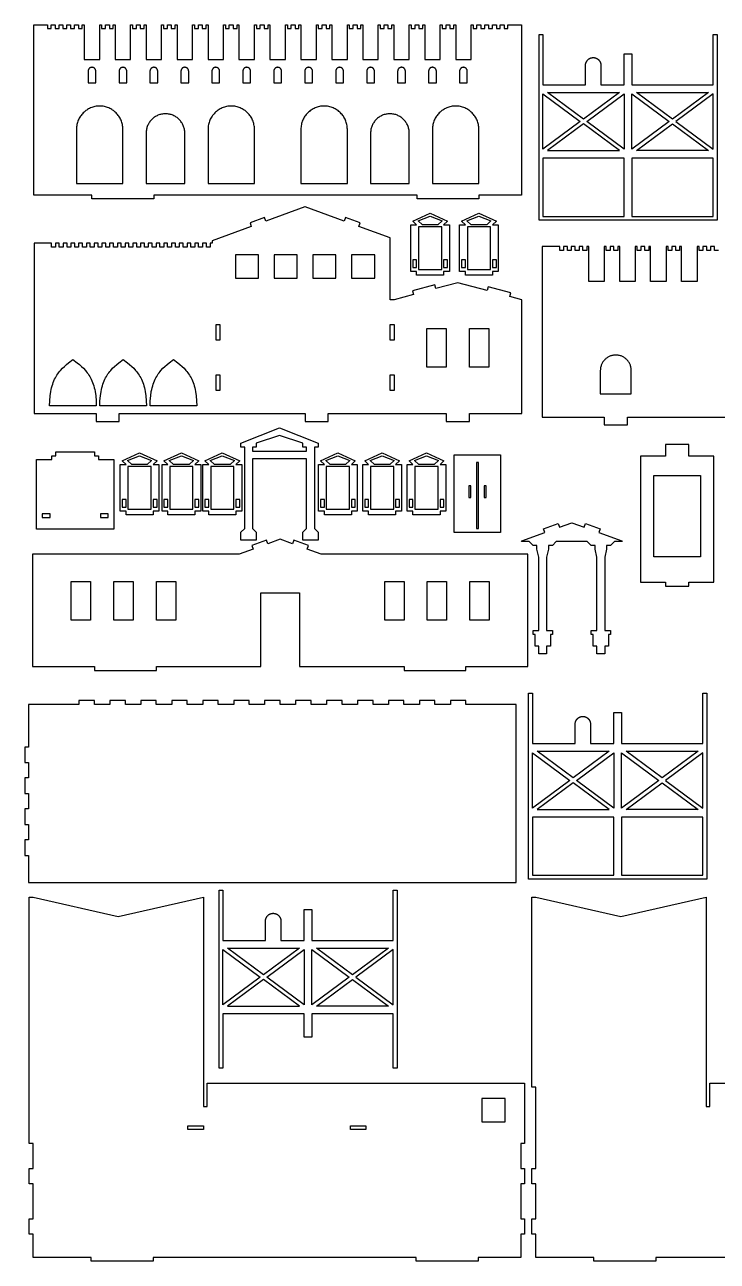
# Model space of a CAD drawing. Extents: x -831 to 1547, y -1426 to -385.
# Drawn here: x 337 to 874, y -1372 to -414 of the extents above; entities that cross this region are included whole.
import ezdxf

# ---------------------------------------------------------------- set-up
doc = ezdxf.new("R2010")
doc.units = 0
doc.layers.add('CUT', color=18, linetype='CONTINUOUS')

msp = doc.modelspace()

# ---------------------------------------------------------------- linework, layer by layer
at = {"layer": 'CUT'}
for points in [[(355.05, -414.45), (355.05, -417.45), (358.05, -417.45), (358.05, -414.45), (359.55, -414.45), (361.05, -414.45), (361.05, -417.45), (364.05, -417.45), (364.05, -414.45), (367.05, -414.45), (367.05, -417.45), (370.05, -417.45), (370.05, -414.45), (371.55, -414.45), (373.05, -414.45), (373.05, -417.45), (376.05, -417.45), (376.05, -414.45), (379.05, -414.45), (379.05, -417.45), (382.05, -417.45), (382.05, -414.45), (383.55, -414.45), (383.55, -441.45), (395.55, -441.45), (395.55, -414.45), (397.05, -414.45), (397.05, -417.45), (400.05, -417.45), (400.05, -414.45), (403.05, -414.45), (403.05, -417.45), (406.05, -417.45), (406.05, -414.45), (407.55, -414.45), (407.55, -441.45), (419.55, -441.45), (419.55, -414.45), (421.05, -414.45), (421.05, -417.45), (424.05, -417.45), (424.05, -414.45), (427.05, -414.45), (427.05, -417.45), (430.05, -417.45), (430.05, -414.45), (431.55, -414.45), (431.55, -441.45), (443.55, -441.45), (443.55, -414.45), (445.05, -414.45), (445.05, -417.45), (448.05, -417.45), (448.05, -414.45), (451.05, -414.45), (451.05, -417.45), (454.05, -417.45), (454.05, -414.45), (455.55, -414.45), (455.55, -441.45), (467.55, -441.45), (467.55, -414.45), (469.05, -414.45), (469.05, -417.45), (472.05, -417.45), (472.05, -414.45), (475.05, -414.45), (475.05, -417.45), (478.05, -417.45), (478.05, -414.45), (479.55, -414.45), (479.55, -441.45), (491.55, -441.45), (491.55, -414.45), (493.05, -414.45), (493.05, -417.45), (496.05, -417.45), (496.05, -414.45), (499.05, -414.45), (499.05, -417.45), (502.05, -417.45), (502.05, -414.45), (503.55, -414.45), (503.55, -441.45), (515.55, -441.45), (515.55, -414.45), (517.05, -414.45), (517.05, -417.45), (520.05, -417.45), (520.05, -414.45), (523.05, -414.45), (523.05, -417.45), (526.05, -417.45), (526.05, -414.45), (527.55, -414.45), (527.55, -441.45), (539.55, -441.45), (539.55, -414.45), (541.05, -414.45), (541.05, -417.45), (544.05, -417.45), (544.05, -414.45), (547.05, -414.45), (547.05, -417.45), (550.05, -417.45), (550.05, -414.45), (551.55, -414.45), (551.55, -441.45), (563.55, -441.45), (563.55, -414.45), (565.05, -414.45), (565.05, -417.45), (568.05, -417.45), (568.05, -414.45), (571.05, -414.45), (571.05, -417.45), (574.05, -417.45), (574.05, -414.45), (575.55, -414.45), (575.55, -441.45), (587.55, -441.45), (587.55, -414.45), (589.05, -414.45), (589.05, -417.45), (592.05, -417.45), (592.05, -414.45), (595.05, -414.45), (595.05, -417.45), (598.05, -417.45), (598.05, -414.45), (599.55, -414.45), (599.55, -441.45), (611.55, -441.45), (611.55, -414.45), (613.05, -414.45), (613.05, -417.45), (616.05, -417.45), (616.05, -414.45), (619.05, -414.45), (619.05, -417.45), (622.05, -417.45), (622.05, -414.45), (623.55, -414.45), (623.55, -441.45), (635.55, -441.45), (635.55, -414.45), (637.05, -414.45), (637.05, -417.45), (640.05, -417.45), (640.05, -414.45), (643.05, -414.45), (643.05, -417.45), (646.05, -417.45), (646.05, -414.45), (647.55, -414.45), (647.55, -441.45), (659.55, -441.45), (659.55, -414.45), (661.05, -414.45), (661.05, -417.45), (664.05, -417.45), (664.05, -414.45), (667.05, -414.45), (667.05, -417.45), (670.05, -417.45), (670.05, -414.45), (671.55, -414.45), (671.55, -441.45), (683.55, -441.45), (683.55, -414.45), (685.05, -414.45), (685.05, -417.45), (688.05, -417.45), (688.05, -414.45), (691.05, -414.45), (691.05, -417.45), (694.05, -417.45), (694.05, -414.45), (695.55, -414.45), (697.05, -414.45), (697.05, -417.45), (700.05, -417.45), (700.05, -414.45), (703.05, -414.45), (703.05, -417.45), (706.05, -417.45), (706.05, -414.45), (707.55, -414.45), (709.05, -414.45), (709.05, -417.45), (712.05, -417.45), (712.05, -414.45), (722.55, -414.45), (722.55, -546.45), (689.55, -546.45), (689.55, -549.45), (641.55, -549.45), (641.55, -546.45), (437.55, -546.45), (437.55, -549.45), (389.55, -549.45), (389.55, -546.45), (344.55, -546.45), (344.55, -441.45), (344.55, -414.45)], [(871.17, -460.94), (871.17, -421.94), (874.17, -421.94), (874.17, -562.94), (874.17, -565.94), (736.17, -565.94), (736.17, -562.94), (736.17, -421.94), (739.17, -421.94), (739.17, -460.94), (772.17, -460.94), (772.17, -445.94), (772.18, -445.63), (772.2, -445.33), (772.24, -445.03), (772.29, -444.73), (772.36, -444.44), (772.44, -444.15), (772.54, -443.88), (772.64, -443.6), (772.76, -443.34), (772.9, -443.08), (773.04, -442.83), (773.2, -442.58), (773.36, -442.35), (773.54, -442.12), (773.73, -441.91), (773.93, -441.7), (774.14, -441.5), (774.36, -441.31), (774.58, -441.13), (774.82, -440.96), (775.06, -440.81), (775.31, -440.66), (775.57, -440.53), (775.84, -440.41), (776.11, -440.3), (776.39, -440.21), (776.67, -440.13), (776.96, -440.06), (777.26, -440.01), (777.56, -439.97), (777.86, -439.95), (778.17, -439.94), (778.48, -439.95), (778.78, -439.97), (779.08, -440.01), (779.38, -440.06), (779.67, -440.13), (779.95, -440.21), (780.23, -440.3), (780.51, -440.41), (780.77, -440.53), (781.03, -440.66), (781.28, -440.81), (781.53, -440.96), (781.76, -441.13), (781.99, -441.31), (782.2, -441.5), (782.41, -441.7), (782.61, -441.91), (782.8, -442.12), (782.98, -442.35), (783.15, -442.58), (783.3, -442.83), (783.45, -443.08), (783.58, -443.34), (783.7, -443.6), (783.81, -443.88), (783.9, -444.15), (783.98, -444.44), (784.05, -444.73), (784.1, -445.03), (784.14, -445.33), (784.16, -445.63), (784.17, -445.94), (784.17, -460.94), (802.17, -460.94), (802.17, -436.94), (808.17, -436.94), (808.17, -460.94)], [(392.55, -450.45), (392.55, -450.3), (392.53, -450.15), (392.51, -450), (392.49, -449.85), (392.45, -449.71), (392.41, -449.56), (392.37, -449.42), (392.31, -449.29), (392.25, -449.15), (392.19, -449.03), (392.11, -448.9), (392.04, -448.78), (391.95, -448.66), (391.86, -448.55), (391.77, -448.44), (391.67, -448.33), (391.57, -448.23), (391.46, -448.14), (391.34, -448.05), (391.23, -447.97), (391.1, -447.89), (390.98, -447.82), (390.85, -447.75), (390.72, -447.69), (390.58, -447.64), (390.44, -447.59), (390.3, -447.55), (390.15, -447.52), (390.01, -447.49), (389.86, -447.47), (389.7, -447.46), (389.55, -447.45), (389.39, -447.46), (389.24, -447.47), (389.09, -447.49), (388.95, -447.52), (388.8, -447.55), (388.66, -447.59), (388.52, -447.64), (388.38, -447.69), (388.25, -447.75), (388.12, -447.82), (387.99, -447.89), (387.87, -447.97), (387.76, -448.05), (387.64, -448.14), (387.53, -448.23), (387.43, -448.33), (387.33, -448.44), (387.23, -448.55), (387.15, -448.66), (387.06, -448.78), (386.98, -448.9), (386.91, -449.03), (386.85, -449.15), (386.79, -449.29), (386.73, -449.42), (386.68, -449.56), (386.64, -449.71), (386.61, -449.85), (386.58, -450), (386.56, -450.15), (386.55, -450.3), (386.55, -450.45), (386.55, -459.45), (392.55, -459.45)], [(416.55, -450.45), (416.55, -450.3), (416.53, -450.15), (416.51, -450), (416.49, -449.85), (416.45, -449.71), (416.41, -449.56), (416.37, -449.42), (416.31, -449.29), (416.25, -449.15), (416.19, -449.03), (416.11, -448.9), (416.04, -448.78), (415.95, -448.66), (415.86, -448.55), (415.77, -448.44), (415.67, -448.33), (415.57, -448.23), (415.46, -448.14), (415.34, -448.05), (415.23, -447.97), (415.1, -447.89), (414.98, -447.82), (414.85, -447.75), (414.72, -447.69), (414.58, -447.64), (414.44, -447.59), (414.3, -447.55), (414.15, -447.52), (414.01, -447.49), (413.86, -447.47), (413.7, -447.46), (413.55, -447.45), (413.39, -447.46), (413.24, -447.47), (413.09, -447.49), (412.95, -447.52), (412.8, -447.55), (412.66, -447.59), (412.52, -447.64), (412.38, -447.69), (412.25, -447.75), (412.12, -447.82), (411.99, -447.89), (411.87, -447.97), (411.76, -448.05), (411.64, -448.14), (411.53, -448.23), (411.43, -448.33), (411.33, -448.44), (411.23, -448.55), (411.15, -448.66), (411.06, -448.78), (410.98, -448.9), (410.91, -449.03), (410.85, -449.15), (410.79, -449.29), (410.73, -449.42), (410.68, -449.56), (410.64, -449.71), (410.61, -449.85), (410.58, -450), (410.56, -450.15), (410.55, -450.3), (410.55, -450.45), (410.55, -459.45), (416.55, -459.45)], [(440.55, -450.45), (440.55, -450.3), (440.53, -450.15), (440.51, -450), (440.49, -449.85), (440.45, -449.71), (440.41, -449.56), (440.37, -449.42), (440.31, -449.29), (440.25, -449.15), (440.19, -449.03), (440.11, -448.9), (440.04, -448.78), (439.95, -448.66), (439.86, -448.55), (439.77, -448.44), (439.67, -448.33), (439.57, -448.23), (439.46, -448.14), (439.34, -448.05), (439.23, -447.97), (439.1, -447.89), (438.98, -447.82), (438.85, -447.75), (438.72, -447.69), (438.58, -447.64), (438.44, -447.59), (438.3, -447.55), (438.15, -447.52), (438.01, -447.49), (437.86, -447.47), (437.7, -447.46), (437.55, -447.45), (437.39, -447.46), (437.24, -447.47), (437.09, -447.49), (436.95, -447.52), (436.8, -447.55), (436.66, -447.59), (436.52, -447.64), (436.38, -447.69), (436.25, -447.75), (436.12, -447.82), (435.99, -447.89), (435.87, -447.97), (435.76, -448.05), (435.64, -448.14), (435.53, -448.23), (435.43, -448.33), (435.33, -448.44), (435.23, -448.55), (435.15, -448.66), (435.06, -448.78), (434.98, -448.9), (434.91, -449.03), (434.85, -449.15), (434.79, -449.29), (434.73, -449.42), (434.68, -449.56), (434.64, -449.71), (434.61, -449.85), (434.58, -450), (434.56, -450.15), (434.55, -450.3), (434.55, -450.45), (434.55, -459.45), (440.55, -459.45)], [(464.55, -450.45), (464.55, -450.3), (464.53, -450.15), (464.51, -450), (464.49, -449.85), (464.45, -449.71), (464.41, -449.56), (464.37, -449.42), (464.31, -449.29), (464.25, -449.15), (464.19, -449.03), (464.11, -448.9), (464.04, -448.78), (463.95, -448.66), (463.86, -448.55), (463.77, -448.44), (463.67, -448.33), (463.57, -448.23), (463.46, -448.14), (463.34, -448.05), (463.23, -447.97), (463.1, -447.89), (462.98, -447.82), (462.85, -447.75), (462.72, -447.69), (462.58, -447.64), (462.44, -447.59), (462.3, -447.55), (462.15, -447.52), (462.01, -447.49), (461.86, -447.47), (461.7, -447.46), (461.55, -447.45), (461.39, -447.46), (461.24, -447.47), (461.09, -447.49), (460.95, -447.52), (460.8, -447.55), (460.66, -447.59), (460.52, -447.64), (460.38, -447.69), (460.25, -447.75), (460.12, -447.82), (459.99, -447.89), (459.87, -447.97), (459.76, -448.05), (459.64, -448.14), (459.53, -448.23), (459.43, -448.33), (459.33, -448.44), (459.23, -448.55), (459.15, -448.66), (459.06, -448.78), (458.98, -448.9), (458.91, -449.03), (458.85, -449.15), (458.79, -449.29), (458.73, -449.42), (458.68, -449.56), (458.64, -449.71), (458.61, -449.85), (458.58, -450), (458.56, -450.15), (458.55, -450.3), (458.55, -450.45), (458.55, -459.45), (464.55, -459.45)], [(488.55, -450.45), (488.55, -450.3), (488.53, -450.15), (488.51, -450), (488.49, -449.85), (488.45, -449.71), (488.41, -449.56), (488.37, -449.42), (488.31, -449.29), (488.25, -449.15), (488.19, -449.03), (488.11, -448.9), (488.04, -448.78), (487.95, -448.66), (487.86, -448.55), (487.77, -448.44), (487.67, -448.33), (487.57, -448.23), (487.46, -448.14), (487.34, -448.05), (487.23, -447.97), (487.1, -447.89), (486.98, -447.82), (486.85, -447.75), (486.72, -447.69), (486.58, -447.64), (486.44, -447.59), (486.3, -447.55), (486.15, -447.52), (486.01, -447.49), (485.86, -447.47), (485.7, -447.46), (485.55, -447.45), (485.39, -447.46), (485.24, -447.47), (485.09, -447.49), (484.95, -447.52), (484.8, -447.55), (484.66, -447.59), (484.52, -447.64), (484.38, -447.69), (484.25, -447.75), (484.12, -447.82), (483.99, -447.89), (483.87, -447.97), (483.76, -448.05), (483.64, -448.14), (483.53, -448.23), (483.43, -448.33), (483.33, -448.44), (483.23, -448.55), (483.15, -448.66), (483.06, -448.78), (482.98, -448.9), (482.91, -449.03), (482.85, -449.15), (482.79, -449.29), (482.73, -449.42), (482.68, -449.56), (482.64, -449.71), (482.61, -449.85), (482.58, -450), (482.56, -450.15), (482.55, -450.3), (482.55, -450.45), (482.55, -459.45), (488.55, -459.45)], [(512.55, -450.45), (512.55, -450.3), (512.53, -450.15), (512.51, -450), (512.49, -449.85), (512.45, -449.71), (512.41, -449.56), (512.37, -449.42), (512.31, -449.29), (512.25, -449.15), (512.19, -449.03), (512.11, -448.9), (512.04, -448.78), (511.95, -448.66), (511.86, -448.55), (511.77, -448.44), (511.67, -448.33), (511.57, -448.23), (511.46, -448.14), (511.34, -448.05), (511.23, -447.97), (511.1, -447.89), (510.98, -447.82), (510.85, -447.75), (510.72, -447.69), (510.58, -447.64), (510.44, -447.59), (510.3, -447.55), (510.15, -447.52), (510.01, -447.49), (509.86, -447.47), (509.7, -447.46), (509.55, -447.45), (509.39, -447.46), (509.24, -447.47), (509.09, -447.49), (508.95, -447.52), (508.8, -447.55), (508.66, -447.59), (508.52, -447.64), (508.38, -447.69), (508.25, -447.75), (508.12, -447.82), (507.99, -447.89), (507.87, -447.97), (507.76, -448.05), (507.64, -448.14), (507.53, -448.23), (507.43, -448.33), (507.33, -448.44), (507.23, -448.55), (507.15, -448.66), (507.06, -448.78), (506.98, -448.9), (506.91, -449.03), (506.85, -449.15), (506.79, -449.29), (506.73, -449.42), (506.68, -449.56), (506.64, -449.71), (506.61, -449.85), (506.58, -450), (506.56, -450.15), (506.55, -450.3), (506.55, -450.45), (506.55, -459.45), (512.55, -459.45)], [(536.55, -450.45), (536.55, -450.3), (536.53, -450.15), (536.51, -450), (536.49, -449.85), (536.45, -449.71), (536.41, -449.56), (536.37, -449.42), (536.31, -449.29), (536.25, -449.15), (536.19, -449.03), (536.11, -448.9), (536.04, -448.78), (535.95, -448.66), (535.86, -448.55), (535.77, -448.44), (535.67, -448.33), (535.57, -448.23), (535.46, -448.14), (535.34, -448.05), (535.23, -447.97), (535.1, -447.89), (534.98, -447.82), (534.85, -447.75), (534.72, -447.69), (534.58, -447.64), (534.44, -447.59), (534.3, -447.55), (534.15, -447.52), (534.01, -447.49), (533.86, -447.47), (533.7, -447.46), (533.55, -447.45), (533.39, -447.46), (533.24, -447.47), (533.09, -447.49), (532.95, -447.52), (532.8, -447.55), (532.66, -447.59), (532.52, -447.64), (532.38, -447.69), (532.25, -447.75), (532.12, -447.82), (531.99, -447.89), (531.87, -447.97), (531.76, -448.05), (531.64, -448.14), (531.53, -448.23), (531.43, -448.33), (531.33, -448.44), (531.23, -448.55), (531.15, -448.66), (531.06, -448.78), (530.98, -448.9), (530.91, -449.03), (530.85, -449.15), (530.79, -449.29), (530.73, -449.42), (530.68, -449.56), (530.64, -449.71), (530.61, -449.85), (530.58, -450), (530.56, -450.15), (530.55, -450.3), (530.55, -450.45), (530.55, -459.45), (536.55, -459.45)], [(560.55, -450.45), (560.55, -450.3), (560.53, -450.15), (560.51, -450), (560.49, -449.85), (560.45, -449.71), (560.41, -449.56), (560.37, -449.42), (560.31, -449.29), (560.25, -449.15), (560.19, -449.03), (560.11, -448.9), (560.04, -448.78), (559.95, -448.66), (559.86, -448.55), (559.77, -448.44), (559.67, -448.33), (559.57, -448.23), (559.46, -448.14), (559.34, -448.05), (559.23, -447.97), (559.1, -447.89), (558.98, -447.82), (558.85, -447.75), (558.72, -447.69), (558.58, -447.64), (558.44, -447.59), (558.3, -447.55), (558.15, -447.52), (558.01, -447.49), (557.86, -447.47), (557.7, -447.46), (557.55, -447.45), (557.39, -447.46), (557.24, -447.47), (557.09, -447.49), (556.95, -447.52), (556.8, -447.55), (556.66, -447.59), (556.52, -447.64), (556.38, -447.69), (556.25, -447.75), (556.12, -447.82), (555.99, -447.89), (555.87, -447.97), (555.76, -448.05), (555.64, -448.14), (555.53, -448.23), (555.43, -448.33), (555.33, -448.44), (555.23, -448.55), (555.15, -448.66), (555.06, -448.78), (554.98, -448.9), (554.91, -449.03), (554.85, -449.15), (554.79, -449.29), (554.73, -449.42), (554.68, -449.56), (554.64, -449.71), (554.61, -449.85), (554.58, -450), (554.56, -450.15), (554.55, -450.3), (554.55, -450.45), (554.55, -459.45), (560.55, -459.45)], [(584.55, -450.45), (584.55, -450.3), (584.53, -450.15), (584.51, -450), (584.49, -449.85), (584.45, -449.71), (584.41, -449.56), (584.37, -449.42), (584.31, -449.29), (584.25, -449.15), (584.19, -449.03), (584.11, -448.9), (584.04, -448.78), (583.95, -448.66), (583.86, -448.55), (583.77, -448.44), (583.67, -448.33), (583.57, -448.23), (583.46, -448.14), (583.34, -448.05), (583.23, -447.97), (583.1, -447.89), (582.98, -447.82), (582.85, -447.75), (582.72, -447.69), (582.58, -447.64), (582.44, -447.59), (582.3, -447.55), (582.15, -447.52), (582.01, -447.49), (581.86, -447.47), (581.7, -447.46), (581.55, -447.45), (581.39, -447.46), (581.24, -447.47), (581.09, -447.49), (580.95, -447.52), (580.8, -447.55), (580.66, -447.59), (580.52, -447.64), (580.38, -447.69), (580.25, -447.75), (580.12, -447.82), (579.99, -447.89), (579.87, -447.97), (579.76, -448.05), (579.64, -448.14), (579.53, -448.23), (579.43, -448.33), (579.33, -448.44), (579.23, -448.55), (579.15, -448.66), (579.06, -448.78), (578.98, -448.9), (578.91, -449.03), (578.85, -449.15), (578.79, -449.29), (578.73, -449.42), (578.68, -449.56), (578.64, -449.71), (578.61, -449.85), (578.58, -450), (578.56, -450.15), (578.55, -450.3), (578.55, -450.45), (578.55, -459.45), (584.55, -459.45)], [(608.55, -450.45), (608.55, -450.3), (608.53, -450.15), (608.51, -450), (608.49, -449.85), (608.45, -449.71), (608.41, -449.56), (608.37, -449.42), (608.31, -449.29), (608.25, -449.15), (608.19, -449.03), (608.11, -448.9), (608.04, -448.78), (607.95, -448.66), (607.86, -448.55), (607.77, -448.44), (607.67, -448.33), (607.57, -448.23), (607.46, -448.14), (607.34, -448.05), (607.23, -447.97), (607.1, -447.89), (606.98, -447.82), (606.85, -447.75), (606.72, -447.69), (606.58, -447.64), (606.44, -447.59), (606.3, -447.55), (606.15, -447.52), (606.01, -447.49), (605.86, -447.47), (605.7, -447.46), (605.55, -447.45), (605.39, -447.46), (605.24, -447.47), (605.09, -447.49), (604.95, -447.52), (604.8, -447.55), (604.66, -447.59), (604.52, -447.64), (604.38, -447.69), (604.25, -447.75), (604.12, -447.82), (603.99, -447.89), (603.87, -447.97), (603.76, -448.05), (603.64, -448.14), (603.53, -448.23), (603.43, -448.33), (603.33, -448.44), (603.23, -448.55), (603.15, -448.66), (603.06, -448.78), (602.98, -448.9), (602.91, -449.03), (602.85, -449.15), (602.79, -449.29), (602.73, -449.42), (602.68, -449.56), (602.64, -449.71), (602.61, -449.85), (602.58, -450), (602.56, -450.15), (602.55, -450.3), (602.55, -450.45), (602.55, -459.45), (608.55, -459.45)], [(632.55, -450.45), (632.55, -450.3), (632.53, -450.15), (632.51, -450), (632.49, -449.85), (632.45, -449.71), (632.41, -449.56), (632.37, -449.42), (632.31, -449.29), (632.25, -449.15), (632.19, -449.03), (632.11, -448.9), (632.04, -448.78), (631.95, -448.66), (631.86, -448.55), (631.77, -448.44), (631.67, -448.33), (631.57, -448.23), (631.46, -448.14), (631.34, -448.05), (631.23, -447.97), (631.1, -447.89), (630.98, -447.82), (630.85, -447.75), (630.72, -447.69), (630.58, -447.64), (630.44, -447.59), (630.3, -447.55), (630.15, -447.52), (630.01, -447.49), (629.86, -447.47), (629.7, -447.46), (629.55, -447.45), (629.39, -447.46), (629.24, -447.47), (629.09, -447.49), (628.95, -447.52), (628.8, -447.55), (628.66, -447.59), (628.52, -447.64), (628.38, -447.69), (628.25, -447.75), (628.12, -447.82), (627.99, -447.89), (627.87, -447.97), (627.76, -448.05), (627.64, -448.14), (627.53, -448.23), (627.43, -448.33), (627.33, -448.44), (627.23, -448.55), (627.15, -448.66), (627.06, -448.78), (626.98, -448.9), (626.91, -449.03), (626.85, -449.15), (626.79, -449.29), (626.73, -449.42), (626.68, -449.56), (626.64, -449.71), (626.61, -449.85), (626.58, -450), (626.56, -450.15), (626.55, -450.3), (626.55, -450.45), (626.55, -459.45), (632.55, -459.45)], [(656.55, -450.45), (656.55, -450.3), (656.53, -450.15), (656.51, -450), (656.49, -449.85), (656.45, -449.71), (656.41, -449.56), (656.37, -449.42), (656.31, -449.29), (656.25, -449.15), (656.19, -449.03), (656.11, -448.9), (656.04, -448.78), (655.95, -448.66), (655.86, -448.55), (655.77, -448.44), (655.67, -448.33), (655.57, -448.23), (655.46, -448.14), (655.34, -448.05), (655.23, -447.97), (655.1, -447.89), (654.98, -447.82), (654.85, -447.75), (654.72, -447.69), (654.58, -447.64), (654.44, -447.59), (654.3, -447.55), (654.15, -447.52), (654.01, -447.49), (653.86, -447.47), (653.7, -447.46), (653.55, -447.45), (653.39, -447.46), (653.24, -447.47), (653.09, -447.49), (652.95, -447.52), (652.8, -447.55), (652.66, -447.59), (652.52, -447.64), (652.38, -447.69), (652.25, -447.75), (652.12, -447.82), (651.99, -447.89), (651.87, -447.97), (651.76, -448.05), (651.64, -448.14), (651.53, -448.23), (651.43, -448.33), (651.33, -448.44), (651.23, -448.55), (651.15, -448.66), (651.06, -448.78), (650.98, -448.9), (650.91, -449.03), (650.85, -449.15), (650.79, -449.29), (650.73, -449.42), (650.68, -449.56), (650.64, -449.71), (650.61, -449.85), (650.58, -450), (650.56, -450.15), (650.55, -450.3), (650.55, -450.45), (650.55, -459.45), (656.55, -459.45)], [(680.55, -450.45), (680.55, -450.3), (680.53, -450.15), (680.51, -450), (680.49, -449.85), (680.45, -449.71), (680.41, -449.56), (680.37, -449.42), (680.31, -449.29), (680.25, -449.15), (680.19, -449.03), (680.11, -448.9), (680.04, -448.78), (679.95, -448.66), (679.86, -448.55), (679.77, -448.44), (679.67, -448.33), (679.57, -448.23), (679.46, -448.14), (679.34, -448.05), (679.23, -447.97), (679.1, -447.89), (678.98, -447.82), (678.85, -447.75), (678.72, -447.69), (678.58, -447.64), (678.44, -447.59), (678.3, -447.55), (678.15, -447.52), (678.01, -447.49), (677.86, -447.47), (677.7, -447.46), (677.55, -447.45), (677.39, -447.46), (677.24, -447.47), (677.09, -447.49), (676.95, -447.52), (676.8, -447.55), (676.66, -447.59), (676.52, -447.64), (676.38, -447.69), (676.25, -447.75), (676.12, -447.82), (675.99, -447.89), (675.87, -447.97), (675.76, -448.05), (675.64, -448.14), (675.53, -448.23), (675.43, -448.33), (675.33, -448.44), (675.23, -448.55), (675.15, -448.66), (675.06, -448.78), (674.98, -448.9), (674.91, -449.03), (674.85, -449.15), (674.79, -449.29), (674.73, -449.42), (674.68, -449.56), (674.64, -449.71), (674.61, -449.85), (674.58, -450), (674.56, -450.15), (674.55, -450.3), (674.55, -450.45), (674.55, -459.45), (680.55, -459.45)], [(739.17, -510.86), (739.17, -468.02), (768.15, -489.44)], [(798.59, -466.94), (770.67, -487.57), (742.75, -466.94)], [(802.17, -468.02), (802.17, -510.86), (773.2, -489.44)], [(808.17, -468.02), (837.15, -489.44), (808.17, -510.86)], [(811.75, -466.94), (867.59, -466.94), (839.67, -487.57)], [(842.2, -489.44), (871.17, -510.86), (871.17, -468.02)], [(377.55, -495.45), (377.55, -537.45), (413.55, -537.45), (413.55, -495.45), (413.53, -494.53), (413.46, -493.62), (413.34, -492.72), (413.18, -491.83), (412.98, -490.96), (412.74, -490.11), (412.46, -489.27), (412.13, -488.45), (411.77, -487.65), (411.38, -486.88), (410.94, -486.12), (410.47, -485.39), (409.97, -484.69), (409.44, -484.01), (408.87, -483.36), (408.27, -482.73), (407.65, -482.13), (407, -481.57), (406.32, -481.03), (405.61, -480.53), (404.88, -480.06), (404.13, -479.63), (403.35, -479.23), (402.55, -478.87), (401.73, -478.55), (400.9, -478.26), (400.04, -478.02), (399.17, -477.82), (398.29, -477.66), (397.39, -477.55), (396.47, -477.48), (395.55, -477.45), (394.62, -477.48), (393.71, -477.55), (392.81, -477.66), (391.92, -477.82), (391.05, -478.02), (390.2, -478.26), (389.36, -478.55), (388.55, -478.87), (387.75, -479.23), (386.97, -479.63), (386.22, -480.06), (385.49, -480.53), (384.78, -481.03), (384.1, -481.57), (383.45, -482.13), (382.82, -482.73), (382.23, -483.36), (381.66, -484.01), (381.13, -484.69), (380.63, -485.39), (380.16, -486.12), (379.72, -486.88), (379.33, -487.65), (378.97, -488.45), (378.64, -489.27), (378.36, -490.11), (378.12, -490.96), (377.92, -491.83), (377.76, -492.72), (377.64, -493.62), (377.57, -494.53)], [(479.55, -495.45), (479.55, -537.45), (515.55, -537.45), (515.55, -495.45), (515.53, -494.53), (515.46, -493.62), (515.34, -492.72), (515.18, -491.83), (514.98, -490.96), (514.74, -490.11), (514.46, -489.27), (514.13, -488.45), (513.77, -487.65), (513.38, -486.88), (512.94, -486.12), (512.47, -485.39), (511.97, -484.69), (511.44, -484.01), (510.87, -483.36), (510.27, -482.73), (509.65, -482.13), (509, -481.57), (508.32, -481.03), (507.61, -480.53), (506.88, -480.06), (506.13, -479.63), (505.35, -479.23), (504.55, -478.87), (503.73, -478.55), (502.9, -478.26), (502.04, -478.02), (501.17, -477.82), (500.29, -477.66), (499.39, -477.55), (498.47, -477.48), (497.55, -477.45), (496.62, -477.48), (495.71, -477.55), (494.81, -477.66), (493.92, -477.82), (493.05, -478.02), (492.2, -478.26), (491.36, -478.55), (490.55, -478.87), (489.75, -479.23), (488.97, -479.63), (488.22, -480.06), (487.49, -480.53), (486.78, -481.03), (486.1, -481.57), (485.45, -482.13), (484.82, -482.73), (484.23, -483.36), (483.66, -484.01), (483.13, -484.69), (482.63, -485.39), (482.16, -486.12), (481.72, -486.88), (481.33, -487.65), (480.97, -488.45), (480.64, -489.27), (480.36, -490.11), (480.12, -490.96), (479.92, -491.83), (479.76, -492.72), (479.64, -493.62), (479.57, -494.53)], [(551.55, -495.45), (551.55, -537.45), (587.55, -537.45), (587.55, -495.45), (587.53, -494.53), (587.46, -493.62), (587.34, -492.72), (587.18, -491.83), (586.98, -490.96), (586.74, -490.11), (586.46, -489.27), (586.13, -488.45), (585.77, -487.65), (585.37, -486.88), (584.94, -486.12), (584.47, -485.39), (583.97, -484.69), (583.44, -484.01), (582.87, -483.36), (582.27, -482.73), (581.65, -482.13), (581, -481.57), (580.32, -481.03), (579.61, -480.53), (578.88, -480.06), (578.13, -479.63), (577.35, -479.23), (576.55, -478.87), (575.73, -478.55), (574.9, -478.26), (574.04, -478.02), (573.17, -477.82), (572.29, -477.66), (571.39, -477.55), (570.47, -477.48), (569.55, -477.45), (568.62, -477.48), (567.71, -477.55), (566.81, -477.66), (565.92, -477.82), (565.05, -478.02), (564.2, -478.26), (563.36, -478.55), (562.55, -478.87), (561.75, -479.23), (560.97, -479.63), (560.22, -480.06), (559.49, -480.53), (558.78, -481.03), (558.1, -481.57), (557.45, -482.13), (556.82, -482.73), (556.23, -483.36), (555.66, -484.01), (555.13, -484.69), (554.63, -485.39), (554.16, -486.12), (553.72, -486.88), (553.33, -487.65), (552.97, -488.45), (552.64, -489.27), (552.36, -490.11), (552.12, -490.96), (551.92, -491.83), (551.76, -492.72), (551.64, -493.62), (551.57, -494.53)], [(653.55, -495.45), (653.55, -537.45), (689.55, -537.45), (689.55, -495.45), (689.53, -494.53), (689.46, -493.62), (689.34, -492.72), (689.18, -491.83), (688.98, -490.96), (688.74, -490.11), (688.46, -489.27), (688.13, -488.45), (687.77, -487.65), (687.38, -486.88), (686.94, -486.12), (686.47, -485.39), (685.97, -484.69), (685.44, -484.01), (684.87, -483.36), (684.27, -482.73), (683.65, -482.13), (683, -481.57), (682.32, -481.03), (681.61, -480.53), (680.88, -480.06), (680.13, -479.63), (679.35, -479.23), (678.55, -478.87), (677.73, -478.55), (676.9, -478.26), (676.04, -478.02), (675.17, -477.82), (674.29, -477.66), (673.39, -477.55), (672.47, -477.48), (671.55, -477.45), (670.62, -477.48), (669.71, -477.55), (668.81, -477.66), (667.92, -477.82), (667.05, -478.02), (666.2, -478.26), (665.36, -478.55), (664.55, -478.87), (663.75, -479.23), (662.97, -479.63), (662.22, -480.06), (661.49, -480.53), (660.78, -481.03), (660.1, -481.57), (659.45, -482.13), (658.82, -482.73), (658.23, -483.36), (657.66, -484.01), (657.13, -484.69), (656.63, -485.39), (656.16, -486.12), (655.72, -486.88), (655.33, -487.65), (654.97, -488.45), (654.64, -489.27), (654.36, -490.11), (654.12, -490.96), (653.92, -491.83), (653.76, -492.72), (653.64, -493.62), (653.57, -494.53)], [(431.55, -498.47), (431.55, -537.45), (461.55, -537.45), (461.55, -498.47), (461.53, -497.69), (461.47, -496.93), (461.38, -496.18), (461.24, -495.44), (461.08, -494.72), (460.87, -494.01), (460.64, -493.31), (460.37, -492.63), (460.07, -491.96), (459.74, -491.31), (459.38, -490.69), (458.99, -490.08), (458.57, -489.49), (458.12, -488.92), (457.65, -488.38), (457.15, -487.85), (456.63, -487.36), (456.09, -486.88), (455.52, -486.44), (454.93, -486.02), (454.32, -485.63), (453.7, -485.27), (453.05, -484.94), (452.38, -484.64), (451.7, -484.37), (451.01, -484.13), (450.3, -483.93), (449.57, -483.76), (448.83, -483.63), (448.08, -483.53), (447.32, -483.47), (446.55, -483.45), (445.78, -483.47), (445.02, -483.53), (444.27, -483.63), (443.53, -483.76), (442.8, -483.93), (442.09, -484.13), (441.39, -484.37), (440.71, -484.64), (440.05, -484.94), (439.4, -485.27), (438.77, -485.63), (438.17, -486.02), (437.58, -486.44), (437.01, -486.88), (436.47, -487.36), (435.95, -487.85), (435.45, -488.38), (434.98, -488.92), (434.53, -489.49), (434.11, -490.08), (433.72, -490.69), (433.36, -491.31), (433.03, -491.96), (432.73, -492.63), (432.46, -493.31), (432.22, -494.01), (432.02, -494.72), (431.85, -495.44), (431.72, -496.18), (431.63, -496.93), (431.57, -497.69)], [(605.55, -498.47), (605.55, -537.45), (635.55, -537.45), (635.55, -498.47), (635.53, -497.69), (635.47, -496.93), (635.38, -496.18), (635.24, -495.44), (635.08, -494.72), (634.87, -494.01), (634.64, -493.31), (634.37, -492.63), (634.07, -491.96), (633.74, -491.31), (633.38, -490.69), (632.99, -490.08), (632.57, -489.49), (632.12, -488.92), (631.65, -488.38), (631.15, -487.85), (630.63, -487.36), (630.09, -486.88), (629.52, -486.44), (628.93, -486.02), (628.32, -485.63), (627.7, -485.27), (627.05, -484.94), (626.38, -484.64), (625.7, -484.37), (625.01, -484.13), (624.3, -483.93), (623.57, -483.76), (622.83, -483.63), (622.08, -483.53), (621.32, -483.47), (620.55, -483.45), (619.78, -483.47), (619.02, -483.53), (618.27, -483.63), (617.53, -483.76), (616.8, -483.93), (616.09, -484.13), (615.39, -484.37), (614.71, -484.64), (614.05, -484.94), (613.4, -485.27), (612.77, -485.63), (612.17, -486.02), (611.58, -486.44), (611.01, -486.88), (610.47, -487.36), (609.95, -487.85), (609.45, -488.38), (608.98, -488.92), (608.53, -489.49), (608.11, -490.08), (607.72, -490.69), (607.36, -491.31), (607.03, -491.96), (606.73, -492.63), (606.46, -493.31), (606.22, -494.01), (606.02, -494.72), (605.85, -495.44), (605.72, -496.18), (605.63, -496.93), (605.57, -497.69)], [(770.67, -491.3), (742.75, -511.94), (798.59, -511.94)], [(867.59, -511.94), (811.75, -511.94), (839.67, -491.3)], [(739.17, -517.94), (739.17, -562.94), (802.17, -562.94), (802.17, -517.94)], [(808.17, -517.94), (808.17, -562.94), (871.17, -562.94), (871.17, -517.94)], [(385.25, -583.77), (385.25, -586.77), (382.25, -586.77), (382.25, -583.77), (380.75, -583.77), (379.25, -583.77), (379.25, -586.77), (376.25, -586.77), (376.25, -583.77), (373.25, -583.77), (373.25, -586.77), (370.25, -586.77), (370.25, -583.77), (367.25, -583.77), (367.25, -586.77), (364.25, -586.77), (364.25, -583.77), (361.25, -583.77), (361.25, -586.77), (358.25, -586.77), (358.25, -583.77), (344.75, -583.77), (344.75, -715.77), (392.75, -715.77), (392.75, -721.77), (410.75, -721.77), (410.75, -715.77), (554.75, -715.77), (554.75, -721.77), (572.75, -721.77), (572.75, -715.77), (620.75, -715.77), (623.75, -715.77), (664.25, -715.77), (664.25, -721.77), (682.25, -721.77), (682.25, -715.77), (722.75, -715.77), (722.75, -627.6), (713.45, -625.1), (714.22, -622.2), (696.83, -617.55), (696.06, -620.44), (673.31, -614.35), (673.19, -614.35), (656.24, -618.89), (655.46, -615.99), (638.08, -620.65), (638.85, -623.55), (623.75, -627.6), (620.75, -627.6), (620.75, -579.6), (596.39, -570.73), (597.42, -567.92), (586.14, -563.81), (585.11, -566.63), (554.81, -555.6), (554.69, -555.6), (524.39, -566.63), (523.36, -563.81), (512.09, -567.92), (513.11, -570.73), (482.81, -581.77), (482.75, -583.77), (481.25, -583.77), (481.25, -586.77), (478.25, -586.77), (478.25, -583.77), (475.25, -583.77), (475.25, -586.77), (472.25, -586.77), (472.25, -583.77), (469.25, -583.77), (469.25, -586.77), (466.25, -586.77), (466.25, -583.77), (464.75, -583.77), (463.25, -583.77), (463.25, -586.77), (460.25, -586.77), (460.25, -583.77), (457.25, -583.77), (457.25, -586.77), (454.25, -586.77), (454.25, -583.77), (452.75, -583.77), (451.25, -583.77), (451.25, -586.77), (448.25, -586.77), (448.25, -583.77), (445.25, -583.77), (445.25, -586.77), (442.25, -586.77), (442.25, -583.77), (440.75, -583.77), (439.25, -583.77), (439.25, -586.77), (436.25, -586.77), (436.25, -583.77), (433.25, -583.77), (433.25, -586.77), (430.25, -586.77), (430.25, -583.77), (428.75, -583.77), (427.25, -583.77), (427.25, -586.77), (424.25, -586.77), (424.25, -583.77), (421.25, -583.77), (421.25, -586.77), (418.25, -586.77), (418.25, -583.77), (416.75, -583.77), (415.25, -583.77), (415.25, -586.77), (412.25, -586.77), (412.25, -583.77), (409.25, -583.77), (409.25, -586.77), (406.25, -586.77), (406.25, -583.77), (404.75, -583.77), (403.25, -583.77), (403.25, -586.77), (400.25, -586.77), (400.25, -583.77), (397.25, -583.77), (397.25, -586.77), (394.25, -586.77), (394.25, -583.77), (392.75, -583.77), (391.25, -583.77), (391.25, -586.77), (388.25, -586.77), (388.25, -583.77)], [(636.71, -605.57), (636.71, -569.57), (641.21, -569.57), (638.21, -566.57), (651.71, -560.57), (665.21, -566.57), (662.21, -569.57), (666.71, -569.57), (666.71, -605.57), (662.21, -605.57), (662.21, -608.57), (641.21, -608.57), (641.21, -605.57)], [(642.38, -566.5), (651.71, -562.77), (661.04, -566.5), (657.71, -569.57), (645.71, -569.57)], [(674.57, -605.57), (674.57, -569.57), (679.07, -569.57), (676.07, -566.57), (689.57, -560.57), (703.07, -566.57), (700.07, -569.57), (704.57, -569.57), (704.57, -605.57), (700.07, -605.57), (700.07, -608.57), (679.07, -608.57), (679.07, -605.57)], [(680.24, -566.5), (689.57, -562.77), (698.9, -566.5), (695.57, -569.57), (683.57, -569.57)], [(642.71, -571.07), (642.71, -604.07), (660.71, -604.07), (660.71, -571.07)], [(680.57, -571.07), (680.57, -604.07), (698.57, -604.07), (698.57, -571.07)], [(518.75, -610.77), (518.75, -592.77), (500.75, -592.77), (500.75, -610.77)], [(548.75, -610.77), (548.75, -592.77), (530.75, -592.77), (530.75, -610.77)], [(578.75, -610.77), (578.75, -592.77), (560.75, -592.77), (560.75, -610.77)], [(608.75, -610.77), (608.75, -592.77), (590.75, -592.77), (590.75, -610.77)], [(638.21, -596.57), (638.21, -602.57), (641.21, -602.57), (641.21, -596.57)], [(662.21, -596.57), (662.21, -602.57), (665.21, -602.57), (665.21, -596.57)], [(676.07, -596.57), (676.07, -602.57), (679.07, -602.57), (679.07, -596.57)], [(700.07, -596.57), (700.07, -602.57), (703.07, -602.57), (703.07, -596.57)], [(485.75, -646.77), (488.75, -646.77), (488.75, -658.77), (485.75, -658.77)], [(620.75, -646.77), (623.75, -646.77), (623.75, -658.77), (620.75, -658.77)], [(649.25, -649.77), (664.25, -649.77), (664.25, -679.77), (649.25, -679.77)], [(682.25, -649.77), (697.25, -649.77), (697.25, -679.77), (682.25, -679.77)], [(783.66, -682.38), (783.66, -700.38), (807.66, -700.38), (807.66, -682.38), (807.64, -681.77), (807.59, -681.16), (807.52, -680.56), (807.41, -679.97), (807.28, -679.39), (807.12, -678.82), (806.93, -678.26), (806.71, -677.71), (806.47, -677.18), (806.21, -676.66), (805.92, -676.16), (805.6, -675.68), (805.27, -675.2), (804.91, -674.75), (804.54, -674.32), (804.14, -673.9), (803.72, -673.5), (803.29, -673.12), (802.83, -672.77), (802.36, -672.43), (801.88, -672.12), (801.37, -671.83), (800.86, -671.57), (800.32, -671.33), (799.78, -671.11), (799.22, -670.92), (798.65, -670.76), (798.07, -670.63), (797.48, -670.52), (796.88, -670.44), (796.27, -670.4), (795.66, -670.38), (795.04, -670.4), (794.43, -670.44), (793.83, -670.52), (793.24, -670.63), (792.66, -670.76), (792.09, -670.92), (791.53, -671.11), (790.99, -671.33), (790.46, -671.57), (789.94, -671.83), (789.44, -672.12), (788.95, -672.43), (788.48, -672.77), (788.02, -673.12), (787.59, -673.5), (787.17, -673.9), (786.77, -674.32), (786.4, -674.75), (786.04, -675.2), (785.71, -675.68), (785.39, -676.16), (785.11, -676.66), (784.84, -677.18), (784.6, -677.71), (784.38, -678.26), (784.2, -678.82), (784.03, -679.39), (783.9, -679.97), (783.79, -680.56), (783.72, -681.16), (783.67, -681.77)], [(356.75, -709.77), (356.86, -705.76), (357.16, -702.09), (357.65, -698.74), (357.96, -697.17), (358.31, -695.68), (358.7, -694.25), (359.13, -692.9), (359.6, -691.6), (360.1, -690.36), (360.63, -689.18), (361.19, -688.05), (361.79, -686.98), (362.41, -685.95), (363.06, -684.97), (363.73, -684.03), (364.43, -683.13), (365.15, -682.27), (366.64, -680.65), (368.2, -679.14), (369.81, -677.72), (371.45, -676.36), (374.81, -673.77), (378.17, -676.36), (379.82, -677.72), (381.43, -679.14), (382.99, -680.65), (384.48, -682.27), (385.2, -683.13), (385.89, -684.03), (386.57, -684.97), (387.22, -685.95), (387.84, -686.98), (388.43, -688.05), (389, -689.18), (389.53, -690.36), (390.03, -691.6), (390.5, -692.9), (390.92, -694.25), (391.32, -695.68), (391.67, -697.17), (391.98, -698.74), (392.47, -702.09), (392.77, -705.76), (392.87, -709.77)], [(395.69, -709.77), (395.79, -705.76), (396.1, -702.09), (396.59, -698.74), (396.9, -697.17), (397.25, -695.68), (397.64, -694.25), (398.07, -692.9), (398.53, -691.6), (399.03, -690.36), (399.57, -689.18), (400.13, -688.05), (400.73, -686.98), (401.35, -685.95), (402, -684.97), (402.67, -684.03), (403.37, -683.13), (404.08, -682.27), (405.58, -680.65), (407.13, -679.14), (408.74, -677.72), (410.39, -676.36), (413.75, -673.77), (417.11, -676.36), (418.76, -677.72), (420.37, -679.14), (421.93, -680.65), (423.42, -682.27), (424.14, -683.13), (424.83, -684.03), (425.51, -684.97), (426.15, -685.95), (426.78, -686.98), (427.37, -688.05), (427.94, -689.18), (428.47, -690.36), (428.97, -691.6), (429.43, -692.9), (429.86, -694.25), (430.25, -695.68), (430.61, -697.17), (430.92, -698.74), (431.4, -702.09), (431.71, -705.76), (431.81, -709.77)], [(434.69, -709.77), (434.79, -705.76), (435.1, -702.09), (435.59, -698.74), (435.9, -697.17), (436.25, -695.68), (436.64, -694.25), (437.07, -692.9), (437.53, -691.6), (438.03, -690.36), (438.57, -689.18), (439.13, -688.05), (439.73, -686.98), (440.35, -685.95), (441, -684.97), (441.67, -684.03), (442.37, -683.13), (443.08, -682.27), (444.58, -680.65), (446.13, -679.14), (447.74, -677.72), (449.39, -676.36), (452.75, -673.77), (456.11, -676.36), (457.76, -677.72), (459.37, -679.14), (460.93, -680.65), (462.42, -682.27), (463.14, -683.13), (463.83, -684.03), (464.51, -684.97), (465.15, -685.95), (465.78, -686.98), (466.37, -688.05), (466.94, -689.18), (467.47, -690.36), (467.97, -691.6), (468.43, -692.9), (468.86, -694.25), (469.25, -695.68), (469.61, -697.17), (469.92, -698.74), (470.4, -702.09), (470.71, -705.76), (470.81, -709.77)], [(485.75, -685.77), (488.75, -685.77), (488.75, -697.77), (485.75, -697.77)], [(620.75, -685.77), (623.75, -685.77), (623.75, -697.77), (620.75, -697.77)], [(555.96, -750.73), (513.96, -750.73), (513.96, -804.73), (516.96, -807.73), (516.96, -813.73), (504.96, -813.73), (504.96, -807.73), (507.96, -804.73), (507.96, -741.73), (504.96, -741.73), (504.96, -738.73), (534.96, -726.73), (564.96, -738.73), (564.96, -741.73), (561.96, -741.73), (561.96, -804.73), (564.96, -807.73), (564.96, -813.73), (552.96, -813.73), (552.96, -807.73), (555.96, -804.73)], [(555.96, -744.73), (555.96, -741.73), (552.96, -741.73), (552.96, -738.73), (534.96, -732.73), (516.96, -738.73), (516.96, -741.73), (513.96, -741.73), (513.96, -744.73)], [(406.56, -751.35), (406.56, -805.35), (346.56, -805.35), (346.56, -751.35), (358.56, -751.35), (358.56, -748.35), (361.56, -748.35), (361.56, -745.35), (391.56, -745.35), (391.56, -748.35), (394.56, -748.35), (394.56, -751.35)], [(411.49, -791.23), (411.49, -755.23), (415.99, -755.23), (412.99, -752.23), (426.49, -746.23), (439.99, -752.23), (436.99, -755.23), (441.49, -755.23), (441.49, -791.23), (436.99, -791.23), (436.99, -794.23), (415.99, -794.23), (415.99, -791.23)], [(443.87, -791.23), (443.87, -755.23), (448.37, -755.23), (445.37, -752.23), (458.87, -746.23), (472.37, -752.23), (469.37, -755.23), (473.87, -755.23), (473.87, -791.23), (469.37, -791.23), (469.37, -794.23), (448.37, -794.23), (448.37, -791.23)], [(475.63, -791.23), (475.63, -755.23), (480.13, -755.23), (477.13, -752.23), (490.63, -746.23), (504.13, -752.23), (501.13, -755.23), (505.63, -755.23), (505.63, -791.23), (501.13, -791.23), (501.13, -794.23), (480.13, -794.23), (480.13, -791.23)], [(565.23, -791.23), (565.23, -755.23), (569.73, -755.23), (566.73, -752.23), (580.23, -746.23), (593.73, -752.23), (590.73, -755.23), (595.23, -755.23), (595.23, -791.23), (590.73, -791.23), (590.73, -794.23), (569.73, -794.23), (569.73, -791.23)], [(599.5, -791.23), (599.5, -755.23), (604, -755.23), (601, -752.23), (614.5, -746.23), (628, -752.23), (625, -755.23), (629.5, -755.23), (629.5, -791.23), (625, -791.23), (625, -794.23), (604, -794.23), (604, -791.23)], [(633.92, -791.23), (633.92, -755.23), (638.42, -755.23), (635.42, -752.23), (648.92, -746.23), (662.42, -752.23), (659.42, -755.23), (663.92, -755.23), (663.92, -791.23), (659.42, -791.23), (659.42, -794.23), (638.42, -794.23), (638.42, -791.23)], [(834.23, -846.4), (834.23, -849.4), (852.23, -849.4), (852.23, -846.4), (871.73, -846.4), (871.73, -748.6), (852.23, -748.6), (852.23, -739.6), (843.23, -739.6), (834.23, -739.6), (834.23, -748.6), (814.73, -748.6), (814.73, -846.4)], [(417.16, -752.16), (426.49, -748.42), (435.81, -752.16), (432.49, -755.23), (420.49, -755.23)], [(417.49, -756.73), (417.49, -789.73), (435.49, -789.73), (435.49, -756.73)], [(449.54, -752.16), (458.87, -748.42), (468.2, -752.16), (464.87, -755.23), (452.87, -755.23)], [(449.87, -756.73), (449.87, -789.73), (467.87, -789.73), (467.87, -756.73)], [(481.3, -752.16), (490.63, -748.42), (499.96, -752.16), (496.63, -755.23), (484.63, -755.23)], [(481.63, -756.73), (481.63, -789.73), (499.63, -789.73), (499.63, -756.73)], [(570.91, -752.16), (580.23, -748.42), (589.56, -752.16), (586.23, -755.23), (574.23, -755.23)], [(571.23, -756.73), (571.23, -789.73), (589.23, -789.73), (589.23, -756.73)], [(605.17, -752.16), (614.5, -748.42), (623.83, -752.16), (620.5, -755.23), (608.5, -755.23)], [(605.5, -756.73), (605.5, -789.73), (623.5, -789.73), (623.5, -756.73)], [(639.59, -752.16), (648.92, -748.42), (658.25, -752.16), (654.92, -755.23), (642.92, -755.23)], [(639.92, -756.73), (639.92, -789.73), (657.92, -789.73), (657.92, -756.73)], [(670.4, -807.74), (670.4, -747.74), (706.4, -747.74), (706.4, -807.74)], [(687.65, -753.74), (687.65, -804.74), (689.15, -804.74), (689.15, -753.74)], [(825.23, -763.6), (861.23, -763.6), (861.23, -826.6), (825.23, -826.6)], [(681.65, -771.74), (681.65, -780.74), (683.15, -780.74), (683.15, -771.74)], [(693.65, -771.74), (693.65, -780.74), (695.15, -780.74), (695.15, -771.74)], [(412.99, -782.23), (412.99, -788.23), (415.99, -788.23), (415.99, -782.23)], [(436.99, -782.23), (436.99, -788.23), (439.99, -788.23), (439.99, -782.23)], [(445.37, -782.23), (445.37, -788.23), (448.37, -788.23), (448.37, -782.23)], [(469.37, -782.23), (469.37, -788.23), (472.37, -788.23), (472.37, -782.23)], [(477.13, -782.23), (477.13, -788.23), (480.13, -788.23), (480.13, -782.23)], [(501.13, -782.23), (501.13, -788.23), (504.13, -788.23), (504.13, -782.23)], [(566.73, -782.23), (566.73, -788.23), (569.73, -788.23), (569.73, -782.23)], [(590.73, -782.23), (590.73, -788.23), (593.73, -788.23), (593.73, -782.23)], [(601, -782.23), (601, -788.23), (604, -788.23), (604, -782.23)], [(625, -782.23), (625, -788.23), (628, -788.23), (628, -782.23)], [(635.42, -782.23), (635.42, -788.23), (638.42, -788.23), (638.42, -782.23)], [(659.42, -782.23), (659.42, -788.23), (662.42, -788.23), (662.42, -782.23)], [(357.06, -796.35), (357.06, -793.35), (351.06, -793.35), (351.06, -796.35)], [(402.06, -796.35), (402.06, -793.35), (396.06, -793.35), (396.06, -796.35)], [(794.55, -814.9), (791.55, -817.9), (788.55, -817.9), (788.55, -820.9), (787.05, -826.9), (787.05, -883.9), (791.55, -883.9), (791.55, -886.9), (790.05, -886.9), (790.05, -889.9), (790.05, -895.9), (787.05, -895.9), (787.05, -901.9), (781.05, -901.9), (781.05, -895.9), (778.05, -895.9), (778.05, -886.9), (776.55, -886.9), (776.55, -883.9), (781.05, -883.9), (781.05, -826.9), (779.55, -820.9), (779.55, -817.9), (776.55, -817.9), (773.55, -814.9), (749.55, -814.9), (746.55, -817.9), (743.55, -817.9), (743.55, -820.9), (742.05, -826.9), (742.05, -883.9), (746.55, -883.9), (746.55, -886.9), (745.05, -886.9), (745.05, -889.9), (745.05, -895.9), (742.05, -895.9), (742.05, -901.9), (736.05, -901.9), (736.05, -895.9), (733.05, -895.9), (733.05, -886.9), (731.55, -886.9), (731.55, -883.9), (736.05, -883.9), (736.05, -826.9), (734.55, -820.9), (734.55, -817.9), (731.55, -817.9), (728.55, -814.9), (722.55, -814.9), (722.73, -814.42), (740.71, -807.88), (739.68, -805.06), (750.96, -800.96), (751.99, -803.78), (761.53, -800.31), (761.57, -800.31), (771.1, -803.78), (772.13, -800.96), (783.41, -805.06), (782.38, -807.88), (800.36, -814.42), (800.55, -814.9)], [(520.49, -911.71), (520.49, -854.71), (550.49, -854.71), (550.49, -911.71), (631.49, -911.71), (631.49, -914.71), (679.49, -914.71), (679.49, -911.71), (727.49, -911.71), (727.49, -824.71), (567.35, -824.71), (556.32, -820.7), (557.35, -817.88), (546.07, -813.77), (545.04, -816.59), (535.49, -813.12), (525.93, -816.59), (524.9, -813.77), (513.62, -817.88), (514.65, -820.7), (503.62, -824.71), (343.49, -824.71), (343.49, -911.71), (391.49, -911.71), (391.49, -914.71), (439.49, -914.71), (439.49, -911.71)], [(373.49, -875.71), (373.49, -845.71), (388.49, -845.71), (388.49, -875.71)], [(406.49, -875.71), (406.49, -845.71), (421.49, -845.71), (421.49, -875.71)], [(439.49, -875.71), (439.49, -845.71), (454.49, -845.71), (454.49, -875.71)], [(616.49, -875.71), (616.49, -845.71), (631.49, -845.71), (631.49, -875.71)], [(649.49, -875.71), (649.49, -845.71), (664.49, -845.71), (664.49, -875.71)], [(682.49, -875.71), (682.49, -845.71), (697.49, -845.71), (697.49, -875.71)], [(718.44, -941.06), (679.44, -941.06), (679.44, -938.06), (667.44, -938.06), (667.44, -941.06), (655.44, -941.06), (655.44, -938.06), (643.44, -938.06), (643.44, -941.06), (631.44, -941.06), (631.44, -938.06), (619.44, -938.06), (619.44, -941.06), (607.44, -941.06), (607.44, -938.06), (595.44, -938.06), (595.44, -941.06), (583.44, -941.06), (583.44, -938.06), (571.44, -938.06), (571.44, -941.06), (559.44, -941.06), (559.44, -938.06), (547.44, -938.06), (547.44, -941.06), (535.44, -941.06), (535.44, -938.06), (523.44, -938.06), (523.44, -941.06), (511.44, -941.06), (511.44, -938.06), (499.44, -938.06), (499.44, -941.06), (487.44, -941.06), (487.44, -938.06), (475.44, -938.06), (475.44, -941.06), (463.44, -941.06), (463.44, -938.06), (451.44, -938.06), (451.44, -941.06), (439.44, -941.06), (439.44, -938.06), (427.44, -938.06), (427.44, -941.06), (415.44, -941.06), (415.44, -938.06), (403.44, -938.06), (403.44, -941.06), (391.44, -941.06), (391.44, -938.06), (379.44, -938.06), (379.44, -941.06), (340.44, -941.05), (340.44, -974.06), (337.44, -974.06), (337.44, -986.06), (340.44, -986.06), (340.44, -998.06), (337.44, -998.06), (337.44, -1010.06), (340.44, -1010.06), (340.44, -1022.06), (337.44, -1022.06), (337.44, -1034.06), (340.44, -1034.06), (340.44, -1046.06), (337.44, -1046.06), (337.44, -1058.06), (340.44, -1058.06), (340.44, -1079.06), (718.44, -1079.06)], [(863.1, -971.4), (863.1, -932.4), (866.1, -932.4), (866.1, -1073.4), (866.1, -1076.4), (728.1, -1076.4), (728.1, -1073.4), (728.1, -932.4), (731.1, -932.4), (731.1, -971.4), (764.1, -971.4), (764.1, -956.4), (764.11, -956.1), (764.13, -955.79), (764.17, -955.49), (764.22, -955.2), (764.29, -954.91), (764.37, -954.62), (764.47, -954.34), (764.57, -954.07), (764.69, -953.8), (764.83, -953.55), (764.97, -953.29), (765.13, -953.05), (765.3, -952.82), (765.47, -952.59), (765.66, -952.37), (765.86, -952.16), (766.07, -951.96), (766.29, -951.78), (766.51, -951.6), (766.75, -951.43), (766.99, -951.27), (767.24, -951.13), (767.5, -951), (767.77, -950.88), (768.04, -950.77), (768.32, -950.67), (768.6, -950.59), (768.89, -950.53), (769.19, -950.47), (769.49, -950.44), (769.79, -950.41), (770.1, -950.4), (770.41, -950.41), (770.72, -950.44), (771.02, -950.47), (771.31, -950.53), (771.6, -950.59), (771.89, -950.67), (772.16, -950.77), (772.44, -950.88), (772.7, -951), (772.96, -951.13), (773.21, -951.27), (773.46, -951.43), (773.69, -951.6), (773.92, -951.78), (774.14, -951.96), (774.34, -952.16), (774.54, -952.37), (774.73, -952.59), (774.91, -952.82), (775.08, -953.05), (775.23, -953.29), (775.38, -953.55), (775.51, -953.8), (775.63, -954.07), (775.74, -954.34), (775.83, -954.62), (775.91, -954.91), (775.98, -955.2), (776.03, -955.49), (776.07, -955.79), (776.09, -956.1), (776.1, -956.4), (776.1, -971.4), (794.1, -971.4), (794.1, -947.4), (800.1, -947.4), (800.1, -971.4)], [(731.1, -1021.32), (731.1, -978.49), (760.08, -999.9)], [(790.52, -977.4), (762.6, -998.04), (734.69, -977.4)], [(794.1, -978.49), (794.1, -1021.32), (765.13, -999.9)], [(800.1, -978.49), (829.08, -999.9), (800.1, -1021.32)], [(803.69, -977.4), (859.52, -977.4), (831.6, -998.04)], [(834.13, -999.9), (863.1, -1021.32), (863.1, -978.49)], [(762.6, -1001.77), (734.69, -1022.4), (790.52, -1022.4)], [(859.52, -1022.4), (803.68, -1022.4), (831.6, -1001.77)], [(731.1, -1028.4), (731.1, -1073.4), (794.1, -1073.4), (794.1, -1028.4)], [(800.1, -1028.4), (800.1, -1073.4), (863.1, -1073.4), (863.1, -1028.4)], [(436.93, -1369.49), (436.93, -1372.49), (388.93, -1372.49), (388.93, -1369.49), (343.93, -1369.49), (343.93, -1351.49), (340.93, -1351.49), (340.93, -1339.49), (343.93, -1339.49), (343.93, -1312.49), (340.93, -1312.49), (340.93, -1300.49), (343.93, -1300.49), (343.93, -1281.32), (340.93, -1281.32), (340.93, -1090.49), (343.93, -1090.49), (409.93, -1105.49), (475.93, -1090.49), (475.93, -1234.49), (475.93, -1252.49), (478.93, -1252.49), (478.93, -1234.49), (724.93, -1234.49), (724.93, -1281.32), (721.93, -1281.32), (721.93, -1300.49), (724.93, -1300.49), (724.93, -1312.49), (721.93, -1312.49), (721.93, -1339.49), (724.93, -1339.49), (724.93, -1351.49), (721.93, -1351.49), (721.93, -1369.49), (688.93, -1369.49), (688.93, -1372.49), (640.93, -1372.49), (640.93, -1369.49)], [(623.07, -1222.91), (623.07, -1180.91), (560.07, -1180.91), (560.07, -1198.91), (554.07, -1198.91), (554.07, -1180.91), (491.07, -1180.91), (491.07, -1222.91), (488.07, -1222.91), (488.07, -1084.91), (491.07, -1084.91), (491.07, -1123.91), (524.07, -1123.91), (524.07, -1108.91), (524.08, -1108.6), (524.1, -1108.29), (524.14, -1107.99), (524.19, -1107.7), (524.26, -1107.41), (524.34, -1107.12), (524.43, -1106.84), (524.54, -1106.57), (524.66, -1106.31), (524.8, -1106.05), (524.94, -1105.8), (525.1, -1105.55), (525.26, -1105.32), (525.44, -1105.09), (525.63, -1104.87), (525.83, -1104.67), (526.04, -1104.47), (526.26, -1104.28), (526.48, -1104.1), (526.72, -1103.93), (526.96, -1103.78), (527.21, -1103.63), (527.47, -1103.5), (527.74, -1103.38), (528.01, -1103.27), (528.29, -1103.18), (528.57, -1103.1), (528.86, -1103.03), (529.16, -1102.98), (529.46, -1102.94), (529.76, -1102.91), (530.07, -1102.91), (530.38, -1102.91), (530.68, -1102.94), (530.98, -1102.98), (531.28, -1103.03), (531.57, -1103.1), (531.85, -1103.18), (532.13, -1103.27), (532.4, -1103.38), (532.67, -1103.5), (532.93, -1103.63), (533.18, -1103.78), (533.42, -1103.93), (533.66, -1104.1), (533.89, -1104.28), (534.1, -1104.47), (534.31, -1104.67), (534.51, -1104.87), (534.7, -1105.09), (534.88, -1105.32), (535.05, -1105.55), (535.2, -1105.8), (535.35, -1106.05), (535.48, -1106.31), (535.6, -1106.57), (535.71, -1106.84), (535.8, -1107.12), (535.88, -1107.41), (535.95, -1107.7), (536, -1107.99), (536.04, -1108.29), (536.06, -1108.6), (536.07, -1108.91), (536.07, -1123.91), (554.07, -1123.91), (554.07, -1099.91), (560.07, -1099.91), (560.07, -1123.91), (623.07, -1123.91), (623.07, -1084.91), (626.07, -1084.91), (626.07, -1222.91)], [(550.49, -1129.91), (522.57, -1150.54), (494.65, -1129.91)], [(563.65, -1129.91), (619.49, -1129.91), (591.57, -1150.54)], [(491.07, -1173.82), (491.07, -1130.99), (520.05, -1152.41)], [(554.07, -1130.99), (554.07, -1173.82), (525.09, -1152.41)], [(560.07, -1130.99), (589.05, -1152.41), (560.07, -1173.82)], [(594.09, -1152.41), (623.07, -1173.82), (623.07, -1130.99)], [(522.57, -1154.27), (494.65, -1174.91), (550.49, -1174.91)], [(619.49, -1174.91), (563.65, -1174.91), (591.57, -1154.27)], [(709.93, -1246.49), (691.93, -1246.49), (691.93, -1264.49), (709.93, -1264.49)], [(463.93, -1267.49), (475.93, -1267.49), (475.93, -1270.49), (463.93, -1270.49)], [(589.93, -1267.49), (601.93, -1267.49), (601.93, -1270.49), (589.93, -1270.49)]]:
    msp.add_lwpolyline(points, close=True, dxfattribs=at)
for points in [[(875.16, -589.38), (872.16, -589.38), (872.16, -586.38), (869.16, -586.38), (869.16, -589.38), (866.16, -589.38), (866.16, -586.38), (863.16, -586.38), (863.16, -589.38), (860.16, -589.38), (860.16, -586.38), (858.66, -586.38), (858.66, -613.38), (846.66, -613.38), (846.66, -586.38), (845.16, -586.38), (845.16, -589.38), (842.16, -589.38), (842.16, -586.38), (839.16, -586.38), (839.16, -589.38), (836.16, -589.38), (836.16, -586.38), (834.66, -586.38), (834.66, -613.38), (822.66, -613.38), (822.66, -586.38), (821.16, -586.38), (821.16, -589.38), (818.16, -589.38), (818.16, -586.38), (815.16, -586.38), (815.16, -589.38), (812.16, -589.38), (812.16, -586.38), (810.66, -586.38), (810.66, -613.38), (798.66, -613.38), (798.66, -586.38), (797.16, -586.38), (797.16, -589.38), (794.16, -589.38), (794.16, -586.38), (791.16, -586.38), (791.16, -589.38), (788.16, -589.38), (788.16, -586.38), (786.66, -586.38), (786.66, -613.38), (774.66, -613.38), (774.66, -586.38), (773.16, -586.38), (773.16, -589.38), (770.16, -589.38), (770.16, -586.38), (767.16, -586.38), (767.16, -589.38), (764.16, -589.38), (764.16, -586.38), (761.16, -586.38), (761.16, -589.38), (758.16, -589.38), (758.16, -586.38), (755.16, -586.38), (755.16, -589.38), (752.16, -589.38), (752.16, -586.38), (738.66, -586.38), (738.66, -718.38), (786.66, -718.38), (786.66, -724.38), (804.66, -724.38), (804.66, -718.38), (900.66, -718.38)], [(1030.65, -1369.49), (826.65, -1369.49), (826.65, -1372.49), (778.65, -1372.49), (778.65, -1369.49), (733.65, -1369.49), (733.65, -1351.49), (730.65, -1351.49), (730.65, -1339.49), (733.65, -1339.49), (733.65, -1312.49), (730.65, -1312.49), (730.65, -1300.49), (733.65, -1300.49), (733.65, -1237.49), (730.65, -1237.49), (730.65, -1090.49), (733.65, -1090.49), (799.65, -1105.49), (865.65, -1090.49), (865.65, -1234.49), (865.65, -1252.49), (868.65, -1252.49), (868.65, -1234.49), (1111.65, -1234.49)]]:
    msp.add_lwpolyline(points, dxfattribs=at)

doc.saveas('drawing.dxf')
